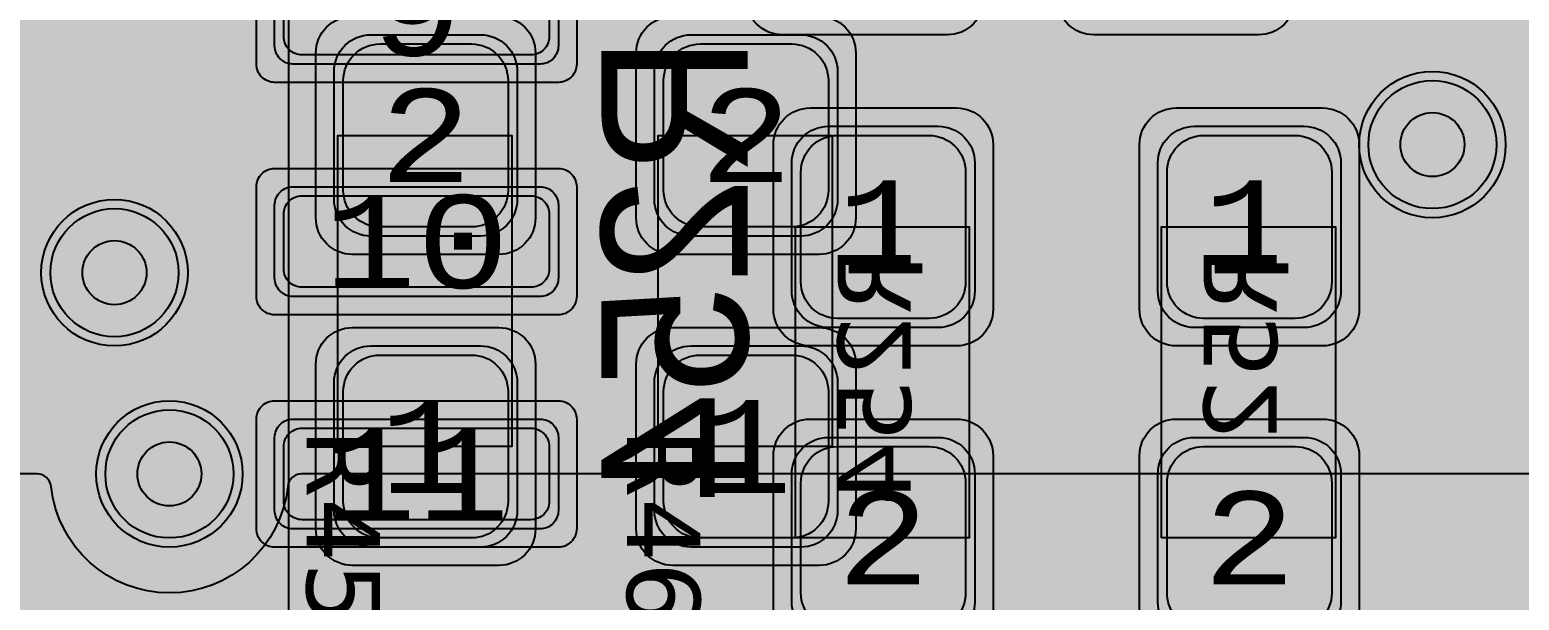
# Model space of a CAD drawing. Extents: x -28 to 199, y -61 to 255.
# Drawn here: x 74.34 to 82.47, y 131.31 to 134.43 of the extents above; entities that cross this region are included whole.
import ezdxf
from ezdxf.enums import TextEntityAlignment as Align

# ---------------------------------------------------------------- set-up
doc = ezdxf.new("R2010")
doc.units = 0
doc.header["$MEASUREMENT"] = 0
for name, color, linetype in [('ASSEMBLY_OUTLINES_BTM', 191, 'CONTINUOUS'), ('ASSEMBLY_OUTLINES_TOP', 102, 'CONTINUOUS'), ('ASSEMBLY_PART_NUMBERS_BTM', 191, 'CONTINUOUS'), ('ASSEMBLY_PART_NUMBERS_TOP', 102, 'CONTINUOUS'), ('ASSEMBLY_REF_DES_BTM', 191, 'CONTINUOUS'), ('ASSEMBLY_REF_DES_TOP', 102, 'CONTINUOUS'), ('DRILL_DRAWING', 21, 'CONTINUOUS'), ('GENERATED_SILKSCREEN_BTM', 255, 'CONTINUOUS'), ('GENERATED_SILKSCREEN_TOP', 140, 'CONTINUOUS'), ('PART_PADS_SMD_BTM', 10, 'CONTINUOUS'), ('PART_PADS_SMD_TOP', 150, 'CONTINUOUS'), ('PIN_NUMBERS_BTM', 8, 'CONTINUOUS'), ('PIN_NUMBERS_TOP', 8, 'CONTINUOUS'), ('PLACEMENT_OUTLINES_BTM', 222, 'CONTINUOUS'), ('PLACEMENT_OUTLINES_TOP', 130, 'CONTINUOUS'), ('PLANE_DATA_LAYER_3', 81, 'CONTINUOUS'), ('PLANE_SHAPES_LAYER_2', 230, 'CONTINUOUS'), ('PLANE_SHAPES_LAYER_3', 81, 'CONTINUOUS'), ('SILKSCREEN_OUTLINES_BTM', 211, 'CONTINUOUS'), ('SILKSCREEN_OUTLINES_TOP', 150, 'CONTINUOUS'), ('SILKSCREEN_REF_DES_BTM', 211, 'CONTINUOUS'), ('SOLDERMASK_PADS_BTM', 12, 'CONTINUOUS'), ('SOLDERMASK_PADS_TOP', 180, 'CONTINUOUS'), ('SOLDERPASTE_PADS_BTM', 12, 'CONTINUOUS'), ('SOLDERPASTE_PADS_TOP', 180, 'CONTINUOUS'), ('TRACES_LAYER_3', 81, 'CONTINUOUS'), ('TRACES_LAYER_BOTTOM', 10, 'CONTINUOUS'), ('TRACES_LAYER_TOP', 150, 'CONTINUOUS'), ('VIA_HOLES_LAYER_2', 30, 'CONTINUOUS'), ('VIA_HOLES_LAYER_3', 30, 'CONTINUOUS'), ('VIA_HOLES_LAYER_BOTTOM', 30, 'CONTINUOUS'), ('VIA_HOLES_LAYER_TOP', 30, 'CONTINUOUS'), ('VIA_PADS_LAYER_2', 230, 'CONTINUOUS'), ('VIA_PADS_LAYER_3', 81, 'CONTINUOUS'), ('VIA_PADS_LAYER_BOTTOM', 10, 'CONTINUOUS'), ('VIA_PADS_LAYER_TOP', 150, 'CONTINUOUS')]:
    doc.layers.add(name, color=color, linetype=linetype)
doc.styles.add('COURIER_NEW', font='COUR.TTF')
doc.styles.add('VERDANA', font='verdana.TTF')
doc.styles.add('VERIBEST_GERBER_0', font='txt')

msp = doc.modelspace()

# ---------------------------------------------------------------- hatches: boundary and pattern name
at = {"layer": 'PLANE_DATA_LAYER_3'}
msp.add_hatch(color=256, dxfattribs=at).paths.add_polyline_path([(90.5, 131.9238, 0.414213562373095), (90.4238, 132), (89.151608, 132, 0.2077197287406241), (89.095935, 131.975828, -0.4341762244007766), (86.904065, 131.975828, 0.2077197287406241), (86.848392, 132), (75.822191, 132, 0.3837468396798666), (75.746412, 131.931796, -0.9000420624188533), (74.453588, 131.931796, 0.3837468396798666), (74.377809, 132), (65.171893, 132, 0.381510988498814), (65.096178, 131.932387, -0.8929967167370192), (63.903822, 131.932387, 0.381510988498811), (63.828107, 132), (63.171893, 132, 0.381510988498811), (63.096178, 131.932387, -0.8929967167370199), (61.903822, 131.932387, 0.381510988498811), (61.828107, 132), (56.5762, 132, 0.414213562373095), (56.5, 131.9238), (56.5, 129.500008, -0.414213562373095), (56.499992, 129.5), (53.750008, 129.5, -0.414213562373095), (53.75, 129.500008), (53.75, 130.6738, 0.414213562373095), (53.6738, 130.75), (52.5762, 130.75, 0.414213562373095), (52.5, 130.6738), (52.5, 128.3262, 0.414213562373095), (52.5762, 128.25), (57.6738, 128.25, 0.414213562373095), (57.75, 128.3262), (57.75, 130.749992, -0.414213562373095), (57.750008, 130.75), (71.78485, 130.75, 0.3639327407852699), (71.859891, 130.812958, -0.8389789206874099), (73.140109, 130.812958, 0.3639327407852698), (73.21515, 130.75), (89.249992, 130.75, -0.414213562373095), (89.25, 130.749992), (89.25, 127.5762, 0.414213562373095), (89.3262, 127.5), (90.4238, 127.5, 0.414213562373095), (90.5, 127.5762)], flags=0)
at = {"layer": 'PLANE_SHAPES_LAYER_2'}
h = msp.add_hatch(color=256, dxfattribs=at)
h.paths.add_polyline_path([(169.5, 129.25), (149.5, 129.25), (142.25, 122), (142.25, 90.5), (147.5, 90.5), (147.5, 80), (154, 80), (154, 69.25), (131.75, 69.25), (131.75, 73.25), (121.25, 73.25), (121.25, 81), (110.5, 81), (110.5, 125.75), (106.5, 125.75), (106.5, 128.75), (93.5, 128.75), (93.5, 120.25), (91.75, 120.25), (91.75, 121.5), (80, 121.5), (80, 118.25), (73.25, 118.25), (73.25, 124.5), (67.5, 124.5), (67.5, 128), (57.75, 128), (57.75, 120.25), (55.25, 120.25), (55.25, 121.5), (47.5, 121.5), (47.5, 119), (35, 119), (35, 134.75), (32.75, 134.75), (32.75, 159.75), (29.25, 159.75), (29.25, 175.25), (22.5, 175.25), (22.5, 195.25), (17.25, 195.25), (17.25, 198), (22.5, 198), (22.5, 216.5), (40.25, 216.5), (40.25, 235.5), (54.5, 235.5), (54.5, 254), (87.25, 254), (87.25, 236.25), (86.25, 236.25), (86.25, 228.75), (81, 228.75), (81, 218.75), (95.25, 218.75), (95.25, 194.5), (87, 194.5), (87, 172), (131.1, 172), (131.1, 208.75), (115.5, 208.75), (115.5, 213.75), (106.75, 213.75), (106.75, 218.75), (110.25, 222.25), (110.25, 226.25), (142.5, 226.25), (142.5, 221.5), (160.5, 221.5), (160.5, 240.75), (169.5, 240.75)])
h.paths.add_polyline_path([(35.5, 149.5), (41.75, 149.5), (41.75, 152), (39.25, 152), (39.25, 154), (37.75, 154), (37.75, 152), (35.5, 152)], flags=16)
h.paths.add_polyline_path([(37.5, 125.75), (37.5, 128.75), (42.75, 128.75), (42.75, 125.75)], flags=16)
h.paths.add_polyline_path([(52, 127.75), (52, 130.75), (54.25, 130.75), (54.25, 127.75)], flags=16)
h.paths.add_polyline_path([(50.75, 219.5), (50.75, 226.5), (71.75, 226.5), (71.75, 219.5)], flags=16)
h.paths.add_polyline_path([(66.5, 150.75), (66.5, 177.5), (72.25, 177.5), (72.25, 150.75)], flags=16)
h.paths.add_polyline_path([(47.25, 185.25), (73, 185.25), (73, 188.25), (70.25, 188.25), (70.25, 191), (47.25, 191)], flags=16)
h.paths.add_polyline_path([(84.5, 208), (84.5, 212.75), (85, 212.75), (85, 208)], flags=16)
h.paths.add_polyline_path([(61.5, 137.25), (87.75, 137.25), (87.75, 140.5), (84.75, 140.5), (84.75, 143), (61.5, 143)], flags=16)
h.paths.add_polyline_path([(88.75, 127), (88.75, 130), (91, 130), (91, 127)], flags=16)
h.paths.add_polyline_path([(85.5, 130.25), (85.5, 132.5), (91, 132.5), (91, 130.25)], flags=16)
h.paths.add_polyline_path([(108.75, 142.25), (135.75, 142.25), (135.75, 145.75), (132.25, 145.75), (132.25, 149), (108.75, 149)], flags=16)
h.paths.add_polyline_path([(114.25, 126.75), (140.75, 126.75), (140.75, 129.75), (137.25, 129.75), (137.25, 133), (114.25, 133)], flags=16)
h.paths.add_polyline_path([(155.25, 180.25), (166.25, 180.25), (166.25, 186.25), (152.25, 186.25), (152.25, 183), (155.25, 183)], flags=16)
at = {"layer": 'PLANE_SHAPES_LAYER_3'}
h = msp.add_hatch(color=256, dxfattribs=at)
h.paths.add_polyline_path([(169.5, 129.25), (149.5, 129.25), (142.25, 122), (142.25, 90.5), (147.5, 90.5), (147.5, 80), (154, 80), (154, 69.25), (131.75, 69.25), (131.75, 73.25), (121.25, 73.25), (121.25, 81), (110.5, 81), (110.5, 125.75), (106.5, 125.75), (106.5, 128.75), (93.5, 128.75), (93.5, 120.25), (91.75, 120.25), (91.75, 121.5), (80, 121.5), (80, 118.25), (73.25, 118.25), (73.25, 124.5), (67.5, 124.5), (67.5, 127.75), (58.25, 127.75), (58.25, 130.25), (88.75, 130.25), (88.75, 127), (91, 127), (91, 132.5), (55, 132.5), (55, 131.25), (52, 131.25), (52, 127.75), (55, 127.75), (55, 127.25), (57.75, 127.25), (57.75, 120.25), (55.25, 120.25), (55.25, 121.5), (47.5, 121.5), (47.5, 119), (35, 119), (35, 134.75), (32.75, 134.75), (32.75, 159.75), (29.25, 159.75), (29.25, 175.25), (22.5, 175.25), (22.5, 195.25), (17.25, 195.25), (17.25, 198), (22.5, 198), (22.5, 216.5), (40.25, 216.5), (40.25, 235.5), (54.5, 235.5), (54.5, 254), (87.25, 254), (87.25, 236.25), (86.25, 236.25), (86.25, 228.75), (81, 228.75), (81, 218.75), (95.25, 218.75), (95.25, 194.5), (87, 194.5), (87, 172), (131.1, 172), (131.1, 208.75), (115.5, 208.75), (115.5, 213.75), (106.75, 213.75), (106.75, 218.75), (110.25, 222.25), (110.25, 226.25), (142.5, 226.25), (142.5, 221.5), (160.5, 221.5), (160.5, 240.75), (169.5, 240.75)])
h.paths.add_polyline_path([(35.5, 149.5), (41.75, 149.5), (41.75, 152), (39.25, 152), (39.25, 154), (37.75, 154), (37.75, 152), (35.5, 152)], flags=16)
h.paths.add_polyline_path([(37.5, 125.75), (37.5, 128.75), (42.75, 128.75), (42.75, 125.75)], flags=16)
h.paths.add_polyline_path([(50.75, 219.5), (50.75, 226.5), (71.75, 226.5), (71.75, 219.5)], flags=16)
h.paths.add_polyline_path([(66.5, 150.75), (66.5, 177.5), (72.25, 177.5), (72.25, 150.75)], flags=16)
h.paths.add_polyline_path([(47.25, 185.25), (73, 185.25), (73, 188.25), (70.25, 188.25), (70.25, 191), (47.25, 191)], flags=16)
h.paths.add_polyline_path([(84.5, 208), (84.5, 212.75), (85, 212.75), (85, 208)], flags=16)
h.paths.add_polyline_path([(61.5, 137.25), (87.75, 137.25), (87.75, 140.5), (84.75, 140.5), (84.75, 143), (61.5, 143)], flags=16)
h.paths.add_polyline_path([(108.75, 142.25), (135.75, 142.25), (135.75, 145.75), (132.25, 145.75), (132.25, 149), (108.75, 149)], flags=16)
h.paths.add_polyline_path([(114.25, 126.75), (140.75, 126.75), (140.75, 129.75), (137.25, 129.75), (137.25, 133), (114.25, 133)], flags=16)
h.paths.add_polyline_path([(155.25, 180.25), (166.25, 180.25), (166.25, 186.25), (152.25, 186.25), (152.25, 183), (155.25, 183)], flags=16)
at = {"layer": 'VIA_HOLES_LAYER_2'}
h = msp.add_hatch(color=256, dxfattribs=at)
edge = h.paths.add_edge_path()
edge.add_arc((82, 133.8), 0.175, 0, 360)
h = msp.add_hatch(color=256, dxfattribs=at)
edge = h.paths.add_edge_path()
edge.add_arc((74.8, 133.1), 0.175, 0, 360)
h = msp.add_hatch(color=256, dxfattribs=at)
edge = h.paths.add_edge_path()
edge.add_arc((75.1, 132), 0.175, 0, 360)
at = {"layer": 'VIA_HOLES_LAYER_3'}
h = msp.add_hatch(color=256, dxfattribs=at)
edge = h.paths.add_edge_path()
edge.add_arc((82, 133.8), 0.175, 0, 360)
h = msp.add_hatch(color=256, dxfattribs=at)
edge = h.paths.add_edge_path()
edge.add_arc((74.8, 133.1), 0.175, 0, 360)
h = msp.add_hatch(color=256, dxfattribs=at)
edge = h.paths.add_edge_path()
edge.add_arc((75.1, 132), 0.175, 0, 360)
at = {"layer": 'VIA_HOLES_LAYER_BOTTOM'}
h = msp.add_hatch(color=256, dxfattribs=at)
edge = h.paths.add_edge_path()
edge.add_arc((82, 133.8), 0.175, 0, 360)
h = msp.add_hatch(color=256, dxfattribs=at)
edge = h.paths.add_edge_path()
edge.add_arc((74.8, 133.1), 0.175, 0, 360)
h = msp.add_hatch(color=256, dxfattribs=at)
edge = h.paths.add_edge_path()
edge.add_arc((75.1, 132), 0.175, 0, 360)
at = {"layer": 'VIA_HOLES_LAYER_TOP'}
h = msp.add_hatch(color=256, dxfattribs=at)
edge = h.paths.add_edge_path()
edge.add_arc((82, 133.8), 0.175, 0, 360)
h = msp.add_hatch(color=256, dxfattribs=at)
edge = h.paths.add_edge_path()
edge.add_arc((74.8, 133.1), 0.175, 0, 360)
h = msp.add_hatch(color=256, dxfattribs=at)
edge = h.paths.add_edge_path()
edge.add_arc((75.1, 132), 0.175, 0, 360)

# ---------------------------------------------------------------- linework, layer by layer
at = {"layer": 'ASSEMBLY_OUTLINES_BTM', "const_width": 0.2}
msp.add_lwpolyline([(71.75, 127.625), (71.75, 136.375), (75.75, 136.375), (75.75, 127.625)], close=True, dxfattribs=at)
at = {"layer": 'ASSEMBLY_OUTLINES_BTM'}
for points in [[(78.52, 131.65), (78.52, 133.35), (79.47, 133.35), (79.47, 131.65)], [(80.52, 131.65), (80.52, 133.35), (81.47, 133.35), (81.47, 131.65)]]:
    msp.add_lwpolyline(points, close=True, dxfattribs=at)
at = {"layer": 'ASSEMBLY_OUTLINES_TOP'}
for points in [[(76.02, 132.15), (76.02, 133.85), (76.97, 133.85), (76.97, 132.15)], [(77.77, 132.15), (77.77, 133.85), (78.72, 133.85), (78.72, 132.15)]]:
    msp.add_lwpolyline(points, close=True, dxfattribs=at)
at = {"layer": 'GENERATED_SILKSCREEN_BTM', "const_width": 0.15}
for points in [[(77.7608, 133.7256), (77.7592, 133.7232), (77.7552, 133.7224), (77.7512, 133.72), (77.7472, 133.72), (77.5824, 133.72), (77.5784, 133.72), (77.576, 133.7224), (77.5736, 133.7224), (77.5728, 133.7232), (77.572, 133.724), (77.5696, 133.7256), (77.46, 133.8616), (77.4584, 133.8656), (77.4576, 133.868), (77.4568, 133.872), (77.4568, 134.2752), (77.4584, 134.2824), (77.4624, 134.2864), (77.4672, 134.2912), (77.4728, 134.2928), (78.2408, 134.2928), (78.2472, 134.2912), (78.2512, 134.2872), (78.2536, 134.2824), (78.2544, 134.2768), (78.2536, 134.2704), (78.2512, 134.2648), (78.2472, 134.2608), (78.2408, 134.2592), (77.8728, 134.2592), (77.8728, 133.8832), (78.2456, 133.752), (78.2512, 133.7488), (78.2544, 133.7432), (78.2552, 133.7368), (78.2536, 133.732), (78.2512, 133.7272), (78.2464, 133.7232), (78.2416, 133.7208), (78.2352, 133.7224), (77.8624, 133.8536), (77.7608, 133.7256)], [(77.4896, 134.2592), (77.4896, 133.876), (77.5904, 133.752), (77.7392, 133.752), (77.8408, 133.876), (77.8408, 134.2592), (77.4896, 134.2592)], [(77.46, 133.1048), (77.5696, 132.9704), (77.5736, 132.968), (77.5768, 132.9672), (77.5792, 132.9656), (77.5824, 132.9648), (77.692, 132.9648), (77.6944, 132.9656), (77.7, 132.9672), (77.704, 132.968), (77.7056, 132.9704), (78.1384, 133.5032), (78.224, 133.5032), (78.224, 132.9808), (78.2256, 132.9752), (78.2288, 132.9704), (78.2344, 132.968), (78.2408, 132.9672), (78.2464, 132.968), (78.252, 132.9704), (78.2552, 132.9752), (78.2568, 132.9808), (78.2568, 133.52), (78.2552, 133.5264), (78.2512, 133.5304), (78.2472, 133.5344), (78.2408, 133.536), (78.1312, 133.536), (78.1288, 133.5352), (78.1232, 133.5336), (78.1208, 133.532), (78.1192, 133.5304), (78.1176, 133.5288), (77.684, 132.9968), (77.5904, 132.9968), (77.4896, 133.1216), (77.4896, 133.38), (77.596, 133.5104), (77.5976, 133.516), (77.5968, 133.5208), (77.5944, 133.5264), (77.5896, 133.5296), (77.5848, 133.5328), (77.5792, 133.5336), (77.5736, 133.5328), (77.5696, 133.5288), (77.46, 133.3944), (77.4592, 133.3912), (77.4584, 133.3888), (77.4576, 133.388), (77.4568, 133.3848), (77.4568, 133.1152), (77.4576, 133.112), (77.4576, 133.1112), (77.4584, 133.1104), (77.4592, 133.108), (77.46, 133.1048)], [(77.732, 132.6296), (77.7328, 132.6328), (77.7336, 132.6352), (77.7352, 132.6384), (77.8232, 132.7472), (77.4896, 132.7472), (77.4896, 132.2248), (77.488, 132.2192), (77.4848, 132.2144), (77.4792, 132.212), (77.4736, 132.2112), (77.4672, 132.212), (77.4616, 132.2144), (77.4584, 132.2192), (77.4568, 132.2248), (77.4568, 132.7648), (77.4584, 132.7704), (77.4624, 132.7744), (77.4672, 132.7792), (77.4728, 132.7808), (77.8576, 132.7808), (77.8632, 132.78), (77.8672, 132.7776), (77.8696, 132.7744), (77.8712, 132.7688), (77.8728, 132.7648), (77.8736, 132.7616), (77.8728, 132.7576), (77.8704, 132.7544), (77.764, 132.624), (77.764, 132.3656), (77.8656, 132.2408), (78.1232, 132.2408), (78.2232, 132.3656), (78.2232, 132.624), (78.1176, 132.7544), (78.1152, 132.76), (78.1152, 132.7648), (78.1184, 132.7696), (78.1224, 132.7744), (78.128, 132.7776), (78.1336, 132.7784), (78.1368, 132.7784), (78.1392, 132.7776), (78.1432, 132.7736), (78.2536, 132.6384), (78.2552, 132.636), (78.2552, 132.6328), (78.2568, 132.6296), (78.2568, 132.36), (78.2568, 132.3576), (78.256, 132.3568), (78.256, 132.356), (78.2552, 132.3544), (78.2552, 132.3528), (78.2536, 132.3496), (78.1432, 132.2144), (78.1408, 132.212), (78.1392, 132.2112), (78.1344, 132.2096), (78.1312, 132.2088), (77.8576, 132.2088), (77.8544, 132.2096), (77.8496, 132.2112), (77.848, 132.2112), (77.8472, 132.212), (77.8456, 132.2136), (77.844, 132.2144), (77.7352, 132.3496), (77.7336, 132.3536), (77.7328, 132.356), (77.732, 132.36), (77.732, 132.6296)], [(78.2408, 131.5384), (78.2472, 131.5376), (78.2512, 131.5336), (78.2536, 131.528), (78.2544, 131.5224), (78.2536, 131.5168), (78.2512, 131.512), (78.2472, 131.508), (78.2408, 131.5064), (77.9984, 131.5064), (77.9984, 131.4688), (77.9968, 131.4632), (77.9936, 131.4584), (77.988, 131.456), (77.9824, 131.4552), (77.976, 131.456), (77.9704, 131.4584), (77.9664, 131.4632), (77.9656, 131.4688), (77.9656, 131.5064), (77.4952, 131.5064), (77.4912, 131.5072), (77.488, 131.5088), (77.4848, 131.5128), (77.4824, 131.5168), (77.4808, 131.5216), (77.48, 131.5264), (77.4808, 131.5304), (77.484, 131.5344), (77.9696, 132.02), (77.9744, 132.0232), (77.9792, 132.0248), (77.984, 132.024), (77.9896, 132.0208), (77.9936, 132.0192), (77.996, 132.016), (77.9976, 132.0128), (77.9984, 132.0088), (77.9984, 131.5384), (78.2408, 131.5384)], [(77.9656, 131.9688), (77.536, 131.5384), (77.9656, 131.5384), (77.9656, 131.9688)]]:
    msp.add_lwpolyline(points, dxfattribs=at)
for points in [[(75.750005, 133.643206, 1.45686e-05), (75.749995, 133.643204), (75.749995, 134.166796, 1.45686e-05), (75.750005, 134.166794), (75.750005, 133.643206)], [(75.750005, 132.373206, 1.45686e-05), (75.749995, 132.373204), (75.749995, 132.896796, 1.45686e-05), (75.750005, 132.896794), (75.750005, 132.373206)], [(78.520005, 132.207911, 1.22306e-05), (78.519995, 132.207902), (78.519995, 132.792098, 1.22306e-05), (78.520005, 132.792089), (78.520005, 132.207911)], [(79.470005, 132.216156, 1.1642e-05), (79.469995, 132.216164), (79.469995, 132.783836, 1.1642e-05), (79.470005, 132.783844), (79.470005, 132.216156)], [(80.520005, 132.207911, 1.22306e-05), (80.519995, 132.207902), (80.519995, 132.792098, 1.22306e-05), (80.520005, 132.792089), (80.520005, 132.207911)], [(81.470005, 132.216156, 1.1642e-05), (81.469995, 132.216164), (81.469995, 132.783836, 1.1642e-05), (81.470005, 132.783844), (81.470005, 132.216156)], [(75.750005, 131.103206, 1.45686e-05), (75.749995, 131.103204), (75.749995, 131.626796, 1.45686e-05), (75.750005, 131.626794), (75.750005, 131.103206)]]:
    msp.add_lwpolyline(points, format="xyb", dxfattribs=at)
at = {"layer": 'GENERATED_SILKSCREEN_TOP', "const_width": 0.15}
for points in [[(76.020005, 132.707911, 1.22306e-05), (76.019995, 132.707902), (76.019995, 133.292098, 1.22306e-05), (76.020005, 133.292089), (76.020005, 132.707911)], [(77.770005, 132.707911, 1.22306e-05), (77.769995, 132.707902), (77.769995, 133.292098, 1.22306e-05), (77.770005, 133.292089), (77.770005, 132.707911)], [(76.970005, 132.716156, 1.1642e-05), (76.969995, 132.716164), (76.969995, 133.283836, 1.1642e-05), (76.970005, 133.283844), (76.970005, 132.716156)], [(78.720005, 132.716156, 1.1642e-05), (78.719995, 132.716164), (78.719995, 133.283836, 1.1642e-05), (78.720005, 133.283844), (78.720005, 132.716156)]]:
    msp.add_lwpolyline(points, format="xyb", dxfattribs=at)
at = {"layer": 'PART_PADS_SMD_BTM'}
for points in [[(75.675, 134.74, -0.4142135624), (75.775, 134.84), (77.125, 134.84, -0.4142135624), (77.225, 134.74), (77.225, 134.34, -0.4142135624), (77.125, 134.24), (75.775, 134.24, -0.4142135624), (75.675, 134.34)], [(79.3, 133.9, -0.4142135624), (79.5, 133.7), (79.5, 133, -0.4142135624), (79.3, 132.8), (78.7, 132.8, -0.4142135624), (78.5, 133), (78.5, 133.7, -0.4142135624), (78.7, 133.9)], [(81.3, 133.9, -0.4142135624), (81.5, 133.7), (81.5, 133, -0.4142135624), (81.3, 132.8), (80.7, 132.8, -0.4142135624), (80.5, 133), (80.5, 133.7, -0.4142135624), (80.7, 133.9)], [(75.675, 133.47, -0.4142135624), (75.775, 133.57), (77.125, 133.57, -0.4142135624), (77.225, 133.47), (77.225, 133.07, -0.4142135624), (77.125, 132.97), (75.775, 132.97, -0.4142135624), (75.675, 133.07)], [(75.675, 132.2, -0.4142135624), (75.775, 132.3), (77.125, 132.3, -0.4142135624), (77.225, 132.2), (77.225, 131.8, -0.4142135624), (77.125, 131.7), (75.775, 131.7, -0.4142135624), (75.675, 131.8)], [(79.3, 132.2, -0.4142135624), (79.5, 132), (79.5, 131.3, -0.4142135624), (79.3, 131.1), (78.7, 131.1, -0.4142135624), (78.5, 131.3), (78.5, 132, -0.4142135624), (78.7, 132.2)], [(81.3, 132.2, -0.4142135624), (81.5, 132), (81.5, 131.3, -0.4142135624), (81.3, 131.1), (80.7, 131.1, -0.4142135624), (80.5, 131.3), (80.5, 132, -0.4142135624), (80.7, 132.2)]]:
    msp.add_lwpolyline(points, format="xyb", close=True, dxfattribs=at)
at = {"layer": 'PART_PADS_SMD_TOP'}
for points in [[(76.2, 133.3, -0.4142135624), (76, 133.5), (76, 134.2, -0.4142135624), (76.2, 134.4), (76.8, 134.4, -0.4142135624), (77, 134.2), (77, 133.5, -0.4142135624), (76.8, 133.3)], [(77.95, 133.3, -0.4142135624), (77.75, 133.5), (77.75, 134.2, -0.4142135624), (77.95, 134.4), (78.55, 134.4, -0.4142135624), (78.75, 134.2), (78.75, 133.5, -0.4142135624), (78.55, 133.3)], [(76.2, 131.6, -0.4142135624), (76, 131.8), (76, 132.5, -0.4142135624), (76.2, 132.7), (76.8, 132.7, -0.4142135624), (77, 132.5), (77, 131.8, -0.4142135624), (76.8, 131.6)], [(77.95, 131.6, -0.4142135624), (77.75, 131.8), (77.75, 132.5, -0.4142135624), (77.95, 132.7), (78.55, 132.7, -0.4142135624), (78.75, 132.5), (78.75, 131.8, -0.4142135624), (78.55, 131.6)]]:
    msp.add_lwpolyline(points, format="xyb", close=True, dxfattribs=at)
at = {"layer": 'PLACEMENT_OUTLINES_BTM'}
for points in [[(71.75, 127.625), (71.75, 136.375), (75.75, 136.375), (75.75, 127.625)], [(78.52, 131.65), (78.52, 133.35), (79.47, 133.35), (79.47, 131.65)], [(80.52, 131.65), (80.52, 133.35), (81.47, 133.35), (81.47, 131.65)]]:
    msp.add_lwpolyline(points, close=True, dxfattribs=at)
at = {"layer": 'PLACEMENT_OUTLINES_TOP'}
for points in [[(76.02, 132.15), (76.02, 133.85), (76.97, 133.85), (76.97, 132.15)], [(77.77, 132.15), (77.77, 133.85), (78.72, 133.85), (78.72, 132.15)]]:
    msp.add_lwpolyline(points, close=True, dxfattribs=at)
at = {"layer": 'PLANE_DATA_LAYER_3'}
msp.add_lwpolyline([(73.21515, 130.75), (89.249992, 130.75, -0.4142135624), (89.25, 130.749992), (89.25, 127.5762, 0.4142135624), (89.3262, 127.5), (90.4238, 127.5, 0.4142135624), (90.5, 127.5762), (90.5, 131.9238, 0.4142135624), (90.4238, 132), (89.151608, 132, 0.2077197287), (89.095935, 131.975828, -0.4341762244), (86.904065, 131.975828, 0.2077197287), (86.848392, 132), (75.822191, 132, 0.3837468397), (75.746412, 131.931796, -0.9000420624), (74.453588, 131.931796, 0.3837468397), (74.377809, 132), (65.171893, 132, 0.3815109885)], format="xyb", dxfattribs=at)
at = {"layer": 'PLANE_SHAPES_LAYER_3'}
msp.add_solid([(56.5, 130.75), (90.5, 130.75), (56.5, 132), (90.5, 132)], dxfattribs=at)
at = {"layer": 'SILKSCREEN_OUTLINES_BTM'}
for points in [[(71.75, 127.625), (71.75, 136.375), (75.75, 136.375), (75.75, 127.625)], [(71.75, 127.625), (71.75, 136.375), (75.75, 136.375), (75.75, 127.625)], [(78.52, 131.65), (78.52, 133.35), (79.47, 133.35), (79.47, 131.65)], [(80.52, 131.65), (80.52, 133.35), (81.47, 133.35), (81.47, 131.65)]]:
    msp.add_lwpolyline(points, close=True, dxfattribs=at)
at = {"layer": 'SILKSCREEN_OUTLINES_TOP'}
for points in [[(76.02, 132.15), (76.02, 133.85), (76.97, 133.85), (76.97, 132.15)], [(77.77, 132.15), (77.77, 133.85), (78.72, 133.85), (78.72, 132.15)]]:
    msp.add_lwpolyline(points, close=True, dxfattribs=at)
at = {"layer": 'SOLDERMASK_PADS_BTM'}
for points in [[(79.55, 134.6, -0.4142135624), (79.35, 134.4), (78.45, 134.4, -0.4142135624), (78.25, 134.6), (78.25, 135.4, -0.4142135624), (78.45, 135.6), (79.35, 135.6, -0.4142135624), (79.55, 135.4)], [(81.25, 134.6, -0.4142135624), (81.05, 134.4), (80.15, 134.4, -0.4142135624), (79.95, 134.6), (79.95, 135.4, -0.4142135624), (80.15, 135.6), (81.05, 135.6, -0.4142135624), (81.25, 135.4)], [(75.575, 134.84, -0.4142135624), (75.675, 134.94), (77.225, 134.94, -0.4142135624), (77.325, 134.84), (77.325, 134.24, -0.4142135624), (77.225, 134.14), (75.675, 134.14, -0.4142135624), (75.575, 134.24)], [(79.4, 134, -0.4142135624), (79.6, 133.8), (79.6, 132.9, -0.4142135624), (79.4, 132.7), (78.6, 132.7, -0.4142135624), (78.4, 132.9), (78.4, 133.8, -0.4142135624), (78.6, 134)], [(81.4, 134, -0.4142135624), (81.6, 133.8), (81.6, 132.9, -0.4142135624), (81.4, 132.7), (80.6, 132.7, -0.4142135624), (80.4, 132.9), (80.4, 133.8, -0.4142135624), (80.6, 134)], [(75.575, 133.57, -0.4142135624), (75.675, 133.67), (77.225, 133.67, -0.4142135624), (77.325, 133.57), (77.325, 132.97, -0.4142135624), (77.225, 132.87), (75.675, 132.87, -0.4142135624), (75.575, 132.97)], [(75.575, 132.3, -0.4142135624), (75.675, 132.4), (77.225, 132.4, -0.4142135624), (77.325, 132.3), (77.325, 131.7, -0.4142135624), (77.225, 131.6), (75.675, 131.6, -0.4142135624), (75.575, 131.7)], [(79.4, 132.3, -0.4142135624), (79.6, 132.1), (79.6, 131.2, -0.4142135624), (79.4, 131), (78.6, 131, -0.4142135624), (78.4, 131.2), (78.4, 132.1, -0.4142135624), (78.6, 132.3)], [(81.4, 132.3, -0.4142135624), (81.6, 132.1), (81.6, 131.2, -0.4142135624), (81.4, 131), (80.6, 131, -0.4142135624), (80.4, 131.2), (80.4, 132.1, -0.4142135624), (80.6, 132.3)]]:
    msp.add_lwpolyline(points, format="xyb", close=True, dxfattribs=at)
at = {"layer": 'SOLDERMASK_PADS_TOP'}
for points in [[(76.1, 133.2, -0.4142135624), (75.9, 133.4), (75.9, 134.3, -0.4142135624), (76.1, 134.5), (76.9, 134.5, -0.4142135624), (77.1, 134.3), (77.1, 133.4, -0.4142135624), (76.9, 133.2)], [(77.85, 133.2, -0.4142135624), (77.65, 133.4), (77.65, 134.3, -0.4142135624), (77.85, 134.5), (78.65, 134.5, -0.4142135624), (78.85, 134.3), (78.85, 133.4, -0.4142135624), (78.65, 133.2)], [(76.1, 131.5, -0.4142135624), (75.9, 131.7), (75.9, 132.6, -0.4142135624), (76.1, 132.8), (76.9, 132.8, -0.4142135624), (77.1, 132.6), (77.1, 131.7, -0.4142135624), (76.9, 131.5)], [(77.85, 131.5, -0.4142135624), (77.65, 131.7), (77.65, 132.6, -0.4142135624), (77.85, 132.8), (78.65, 132.8, -0.4142135624), (78.85, 132.6), (78.85, 131.7, -0.4142135624), (78.65, 131.5)]]:
    msp.add_lwpolyline(points, format="xyb", close=True, dxfattribs=at)
at = {"layer": 'SOLDERPASTE_PADS_BTM'}
for points in [[(75.725, 134.69, -0.4142135624), (75.825, 134.79), (77.075, 134.79, -0.4142135624), (77.175, 134.69), (77.175, 134.39, -0.4142135624), (77.075, 134.29), (75.825, 134.29, -0.4142135624), (75.725, 134.39)], [(79.25, 133.85, -0.4142135624), (79.45, 133.65), (79.45, 133.05, -0.4142135624), (79.25, 132.85), (78.75, 132.85, -0.4142135624), (78.55, 133.05), (78.55, 133.65, -0.4142135624), (78.75, 133.85)], [(81.25, 133.85, -0.4142135624), (81.45, 133.65), (81.45, 133.05, -0.4142135624), (81.25, 132.85), (80.75, 132.85, -0.4142135624), (80.55, 133.05), (80.55, 133.65, -0.4142135624), (80.75, 133.85)], [(75.725, 133.42, -0.4142135624), (75.825, 133.52), (77.075, 133.52, -0.4142135624), (77.175, 133.42), (77.175, 133.12, -0.4142135624), (77.075, 133.02), (75.825, 133.02, -0.4142135624), (75.725, 133.12)], [(75.725, 132.15, -0.4142135624), (75.825, 132.25), (77.075, 132.25, -0.4142135624), (77.175, 132.15), (77.175, 131.85, -0.4142135624), (77.075, 131.75), (75.825, 131.75, -0.4142135624), (75.725, 131.85)], [(79.25, 132.15, -0.4142135624), (79.45, 131.95), (79.45, 131.35, -0.4142135624), (79.25, 131.15), (78.75, 131.15, -0.4142135624), (78.55, 131.35), (78.55, 131.95, -0.4142135624), (78.75, 132.15)], [(81.25, 132.15, -0.4142135624), (81.45, 131.95), (81.45, 131.35, -0.4142135624), (81.25, 131.15), (80.75, 131.15, -0.4142135624), (80.55, 131.35), (80.55, 131.95, -0.4142135624), (80.75, 132.15)]]:
    msp.add_lwpolyline(points, format="xyb", close=True, dxfattribs=at)
at = {"layer": 'SOLDERPASTE_PADS_TOP'}
for points in [[(76.25, 133.35, -0.4142135624), (76.05, 133.55), (76.05, 134.15, -0.4142135624), (76.25, 134.35), (76.75, 134.35, -0.4142135624), (76.95, 134.15), (76.95, 133.55, -0.4142135624), (76.75, 133.35)], [(78, 133.35, -0.4142135624), (77.8, 133.55), (77.8, 134.15, -0.4142135624), (78, 134.35), (78.5, 134.35, -0.4142135624), (78.7, 134.15), (78.7, 133.55, -0.4142135624), (78.5, 133.35)], [(76.25, 131.65, -0.4142135624), (76.05, 131.85), (76.05, 132.45, -0.4142135624), (76.25, 132.65), (76.75, 132.65, -0.4142135624), (76.95, 132.45), (76.95, 131.85, -0.4142135624), (76.75, 131.65)], [(78, 131.65, -0.4142135624), (77.8, 131.85), (77.8, 132.45, -0.4142135624), (78, 132.65), (78.5, 132.65, -0.4142135624), (78.7, 132.45), (78.7, 131.85, -0.4142135624), (78.5, 131.65)]]:
    msp.add_lwpolyline(points, format="xyb", close=True, dxfattribs=at)
at = {"layer": 'TRACES_LAYER_3', "const_width": 0.5}
msp.add_lwpolyline([(43.6, 136.4), (64.65, 136.4), (66.949065, 134.100935), (81.022065, 134.100935), (81.323, 133.8), (82, 133.8)], dxfattribs=at)
at = {"layer": 'TRACES_LAYER_BOTTOM', "const_width": 0.35}
for points in [[(74.8, 133.1), (74.8, 135.233855), (75.376145, 135.81), (76.45, 135.81)], [(76.45, 133.27), (76.45, 134.54)], [(82, 133.8), (82.05, 133.75), (83.15, 133.75)], [(76.45, 133.27), (78.143, 133.27), (78.223, 133.35), (79, 133.35)], [(79, 133.35), (81, 133.35)], [(75.1, 132), (76.45, 132)], [(79.9, 129.9), (79.9, 130.7), (79, 131.6), (79, 131.65)], [(82, 125.3), (82, 126.056854), (82.017952, 126.074806), (82.017952, 130.632048), (81, 131.65)]]:
    msp.add_lwpolyline(points, dxfattribs=at)
at = {"layer": 'TRACES_LAYER_TOP'}
for points, const_width in [([(91.2, 142.3), (90.756644, 141.856644), (90.756644, 139.50731), (88.631138, 137.381804), (85.581804, 137.381804), (82, 133.8)], 0.254), ([(70.87, 141.29), (72.091275, 140.068725), (73.990186, 140.068725), (74.666203, 139.392708), (74.666203, 135.683797), (76.5, 133.85)], 0.5), ([(78.49, 138.75), (78.49, 137.6), (78.25, 137.36), (78.25, 133.85)], 0.5), ([(74.8, 133.1), (75.6, 133.1), (76.5, 132.2), (76.5, 132.15)], 0.5), ([(78.25, 132.15), (84.45, 132.15), (85.387291, 133.087291), (85.8865, 133.087291), (85.973791, 133), (88, 133)], 0.254), ([(75.1, 132), (74.45, 132), (74.3, 132.15), (73.5, 132.15)], 0.5)]:
    msp.add_lwpolyline(points, dxfattribs=dict(at, const_width=const_width))
at = {"layer": 'VIA_HOLES_LAYER_2'}
for centre in [(82, 133.8), (74.8, 133.1), (75.1, 132)]:
    msp.add_circle(centre, 0.175, dxfattribs=at)
at = {"layer": 'VIA_HOLES_LAYER_3'}
for centre in [(82, 133.8), (74.8, 133.1), (75.1, 132)]:
    msp.add_circle(centre, 0.175, dxfattribs=at)
at = {"layer": 'VIA_HOLES_LAYER_BOTTOM'}
for centre in [(82, 133.8), (74.8, 133.1), (75.1, 132)]:
    msp.add_circle(centre, 0.175, dxfattribs=at)
at = {"layer": 'VIA_HOLES_LAYER_TOP'}
for centre in [(82, 133.8), (74.8, 133.1), (75.1, 132)]:
    msp.add_circle(centre, 0.175, dxfattribs=at)
at = {"layer": 'VIA_PADS_LAYER_2'}
for centre in [(82, 133.8), (74.8, 133.1), (75.1, 132)]:
    msp.add_circle(centre, 0.4, dxfattribs=at)
at = {"layer": 'VIA_PADS_LAYER_3'}
for centre in [(82, 133.8), (74.8, 133.1), (75.1, 132)]:
    msp.add_circle(centre, 0.4, dxfattribs=at)
at = {"layer": 'VIA_PADS_LAYER_BOTTOM'}
for centre in [(82, 133.8), (74.8, 133.1), (75.1, 132)]:
    msp.add_circle(centre, 0.35, dxfattribs=at)
at = {"layer": 'VIA_PADS_LAYER_TOP'}
for centre in [(82, 133.8), (74.8, 133.1), (75.1, 132)]:
    msp.add_circle(centre, 0.35, dxfattribs=at)

# ---------------------------------------------------------------- texts
at = {"layer": 'ASSEMBLY_PART_NUMBERS_BTM', "style": 'VERIBEST_GERBER_0', "text_generation_flag": 2}
for s, p in [('5014', (88, 135.54)), ('ERJ-3EKF2000V', (85, 134.21)), ('ERJ-3EKF2000V', (79.75, 133.96)), ('MPZ1608S221A_1', (87.5, 132.79)), ('ERJ-3EKF2000V', (85, 132.71)), ('ERJ-3EKF2000V', (79.75, 132.46))]:
    msp.add_text(s, height=2.032, dxfattribs=at).set_placement(p, align=Align.TOP_LEFT)
msp.add_text('ERJ-3EKF4701V', height=2.032, rotation=90, dxfattribs=at).set_placement((81.54, 132.5), align=Align.TOP_LEFT)
at = {"layer": 'ASSEMBLY_PART_NUMBERS_TOP', "style": 'VERIBEST_GERBER_0'}
for s, p in [('ERJ-3GEY0R00V', (77.96, 147.75)), ('ERJ-3GEY0R00V', (79.71, 147.75)), ('ERJ-3GEY0R00V', (81.29, 147.75)), ('ERJ-3GEY0R00V', (81.46, 147.75)), ('ERJ-3EKF2000V', (76.04, 133)), ('ERJ-3EKF2000V', (79.04, 133)), ('ERJ-3EKF2000V', (80.79, 133))]:
    msp.add_text(s, height=2.032, rotation=270, dxfattribs=at).set_placement(p, align=Align.TOP_LEFT)
for s, p in [('SBH11-PBPC-D10-ST-BK', (63.25, 136.21)), ('CL21B225KOFNNNE', (58.25, 135.04))]:
    msp.add_text(s, height=2.032, dxfattribs=at).set_placement(p, align=Align.TOP_LEFT)
at = {"layer": 'ASSEMBLY_REF_DES_BTM', "style": 'VERDANA', "text_generation_flag": 2}
for s, p in [('R254', (78.75, 133.25)), ('R52', (80.75, 133.25))]:
    msp.add_text(s, height=0.4, rotation=90, dxfattribs=at).set_placement(p, align=Align.TOP_LEFT)
at = {"layer": 'ASSEMBLY_REF_DES_TOP', "style": 'VERDANA'}
for s, p in [('R458', (76.25, 132.25)), ('R460', (78, 132.25))]:
    msp.add_text(s, height=0.4, rotation=270, dxfattribs=at).set_placement(p, align=Align.TOP_LEFT)
at = {"layer": 'DRILL_DRAWING', "style": 'VERIBEST_GERBER_0'}
for p in [(81.7, 135), (82, 133.8), (74.8, 133.1), (75.1, 132)]:
    msp.add_text('A', height=2, dxfattribs=at).set_placement(p, align=Align.MIDDLE_CENTER)
at = {"layer": 'PIN_NUMBERS_BTM', "style": 'COURIER_NEW'}
for s, p in [('9', (76.45, 134.54)), ('2', (76.5, 133.85)), ('2', (78.25, 133.85)), ('10', (76.45, 133.27)), ('1', (79, 133.35)), ('1', (81, 133.35)), ('1', (76.5, 132.15)), ('1', (78.25, 132.15)), ('11', (76.45, 132)), ('2', (79, 131.65)), ('2', (81, 131.65))]:
    msp.add_text(s, height=0.508, dxfattribs=at).set_placement(p, align=Align.MIDDLE_CENTER)
at = {"layer": 'PIN_NUMBERS_TOP', "style": 'COURIER_NEW'}
for s, p in [('9', (76.45, 134.54)), ('2', (76.5, 133.85)), ('2', (78.25, 133.85)), ('10', (76.45, 133.27)), ('1', (79, 133.35)), ('1', (81, 133.35)), ('1', (76.5, 132.15)), ('1', (78.25, 132.15)), ('11', (76.45, 132)), ('2', (79, 131.65)), ('2', (81, 131.65))]:
    msp.add_text(s, height=0.508, dxfattribs=at).set_placement(p, align=Align.MIDDLE_CENTER)
at = {"layer": 'SILKSCREEN_REF_DES_BTM', "style": 'VERIBEST_GERBER_0', "text_generation_flag": 2}
msp.add_text('R254', height=0.8, rotation=90, dxfattribs=at).set_placement((77.46, 134.4), align=Align.TOP_LEFT)

doc.saveas('drawing.dxf')
